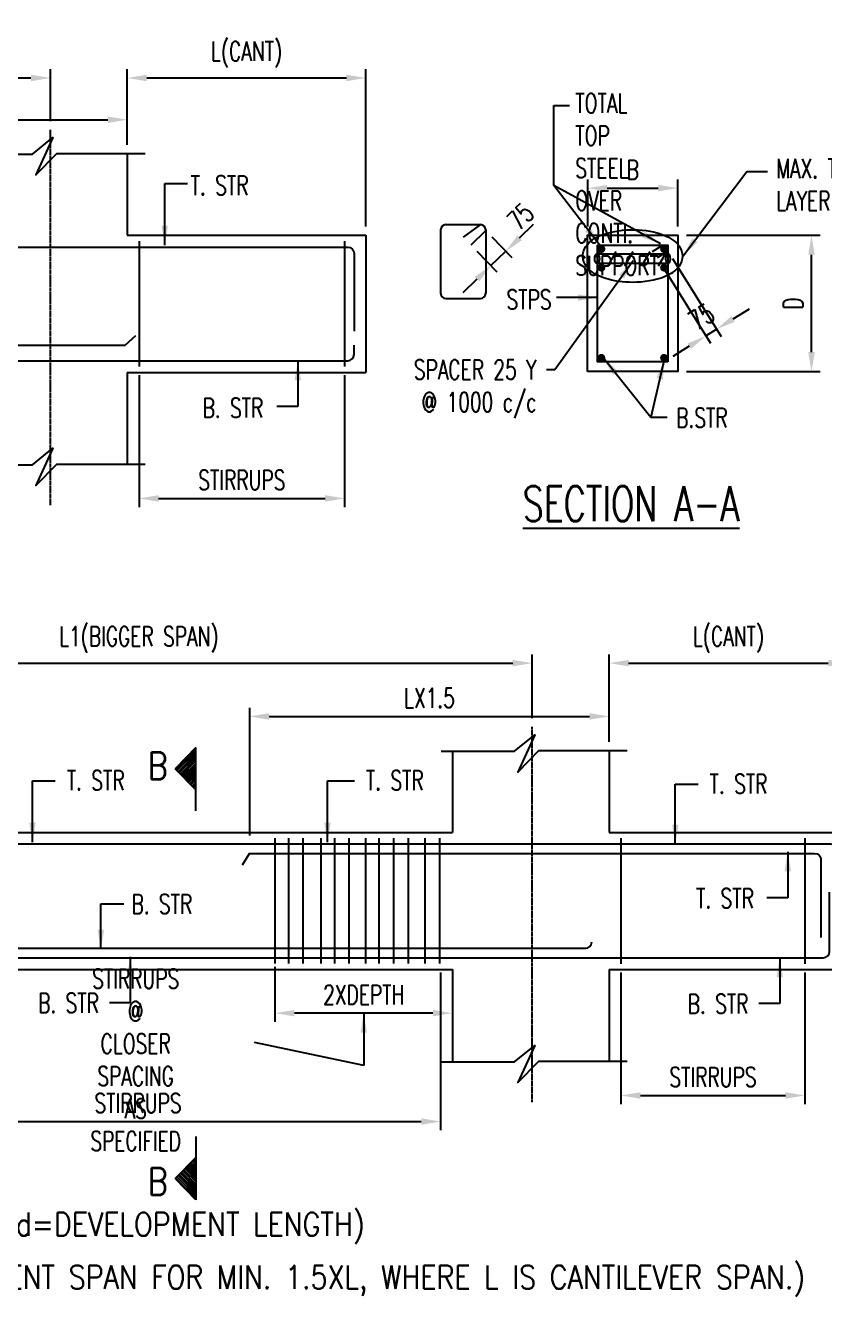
# Model space of a CAD drawing. Header units: inches. Extents: x 61991 to 161106, y 29687 to 64402.
# Drawn here: x 65500 to 65869, y 34964 to 35551 of the extents above; entities that cross this region are included whole.
import ezdxf
from ezdxf.enums import TextEntityAlignment as Align

# ---------------------------------------------------------------- set-up
doc = ezdxf.new("R2010")
doc.units = ezdxf.units.IN
doc.header["$MEASUREMENT"] = 0
doc.header["$PDMODE"] = 2
doc.linetypes.add('CENTER', pattern=[2, 1.25, -0.25, 0.25, -0.25])
for name, color, linetype in [('dim', 5, 'Continuous'), ('GRID', 8, 'CENTER'), ('hatch', 8, 'Continuous'), ('LINE CUT', 8, 'Continuous'), ('NO. SECTION', 1, 'Continuous'), ('R.C.C. STRUCTURE', 4, 'Continuous'), ('reinforcement', 6, 'Continuous'), ('REINFORCEMENT STIRRUPS', 2, 'Continuous'), ('TEXT MIDIUM', 2, 'Continuous'), ('TEXT NORMAL', 4, 'Continuous'), ('title', 6, 'Continuous')]:
    doc.layers.add(name, color=color, linetype=linetype)
doc.styles.add('ROMANS', font='R.SHX', dxfattribs={"width": 0.7})
doc.styles.add('T1', font='r.shx', dxfattribs={"width": 0.85, "height": 2.25})
doc.dimstyles.new('DIM96', dxfattribs={"dimscale": 0, "dimtxt": 9, "dimasz": 9, "dimexe": 4, "dimexo": 4, "dimgap": 4, "dimtad": 1, "dimdec": 0, "dimzin": 1, "dimdsep": 46, "dimlunit": 4, "dimtxsty": 'ROMANS', "dimcen": 0, "dimclrd": 5, "dimclre": 5, "dimclrt": 4, "dimadec": 0, "dimazin": 0, "dimtfac": 1, "dimtdec": 0, "dimtix": 1, "dimtmove": 2, "dimatfit": 3, "dimfxl": 0, "dimfrac": 1, "dimtzin": 0, "dimlwd": -1, "dimlwe": -1, "dimarcsym": 0})

# ---------------------------------------------------------------- blocks, each defined once
blk = doc.blocks.new('*D123')
at = {"layer": 'Defpoints', "color": 0, "transparency": 16777216}
for p in [(65733.84, 35256.18), (65370.2, 35226.68), (65733.84, 35226.68)]:
    blk.add_point(p, dxfattribs=at)
at = {"layer": 'dim', "color": 5, "transparency": 16777216}
for p, q in [((65370.2, 35230.68), (65370.2, 35260.18)), ((65733.84, 35230.68), (65733.84, 35260.18)), ((65379.2, 35256.18), (65724.84, 35256.18))]:
    blk.add_line(p, q, dxfattribs=at)
for points in [[(65379.2, 35257.68), (65379.2, 35254.68), (65370.2, 35256.18)], [(65724.84, 35257.68), (65724.84, 35254.68), (65733.84, 35256.18)]]:
    blk.add_solid(points, dxfattribs=at)
at = {"layer": 'dim', "color": 4, "transparency": 16777216, "insert": (65552.02, 35267.04), "char_height": 9, "attachment_point": 5, "style": 'ROMANS'}
blk.add_mtext('L1(BIGGER SPAN)', dxfattribs=at)
blk = doc.blocks.new('*D124')
at = {"layer": 'Defpoints', "color": 0, "transparency": 16777216}
for p in [(65511.18, 35526.51), (65164.69, 35502.52), (65511.18, 35502.52)]:
    blk.add_point(p, dxfattribs=at)
at = {"layer": 'TEXT NORMAL', "color": 5, "transparency": 16777216}
for p, q in [((65164.69, 35506.52), (65164.69, 35530.51)), ((65511.18, 35506.52), (65511.18, 35530.51)), ((65173.69, 35526.51), (65502.18, 35526.51))]:
    blk.add_line(p, q, dxfattribs=at)
for points in [[(65173.69, 35528.01), (65173.69, 35525.01), (65164.69, 35526.51)], [(65502.18, 35528.01), (65502.18, 35525.01), (65511.18, 35526.51)]]:
    blk.add_solid(points, dxfattribs=at)
at = {"layer": 'TEXT NORMAL', "color": 4, "transparency": 16777216, "insert": (65337.93, 35537.37), "char_height": 9, "attachment_point": 5, "style": 'ROMANS'}
blk.add_mtext('L1(BIGGER SPAN)', dxfattribs=at)
blk = doc.blocks.new('*D141')
at = {"layer": 'Defpoints', "color": 0, "transparency": 16777216}
for p in [(65656.96, 35526.51), (65546.7, 35491.59), (65656.96, 35453.82)]:
    blk.add_point(p, dxfattribs=at)
at = {"layer": 'dim', "color": 5, "transparency": 16777216}
for p, q in [((65546.7, 35495.59), (65546.7, 35530.51)), ((65656.96, 35457.82), (65656.96, 35530.51)), ((65555.7, 35526.51), (65647.96, 35526.51))]:
    blk.add_line(p, q, dxfattribs=at)
for points in [[(65555.7, 35528.01), (65555.7, 35525.01), (65546.7, 35526.51)], [(65647.96, 35528.01), (65647.96, 35525.01), (65656.96, 35526.51)]]:
    blk.add_solid(points, dxfattribs=at)
at = {"layer": 'dim', "color": 4, "transparency": 16777216, "insert": (65601.83, 35537.37), "char_height": 9, "attachment_point": 5, "style": 'ROMANS'}
blk.add_mtext('L(CANT)', dxfattribs=at)
blk = doc.blocks.new('*D142')
at = {"layer": 'Defpoints', "color": 0, "transparency": 16777216}
for p in [(65879.63, 35256.18), (65769.37, 35215.76), (65879.63, 35177.98)]:
    blk.add_point(p, dxfattribs=at)
at = {"layer": 'dim', "color": 5, "transparency": 16777216}
for p, q in [((65769.37, 35219.76), (65769.37, 35260.18)), ((65879.63, 35181.98), (65879.63, 35260.18)), ((65778.37, 35256.18), (65870.63, 35256.18))]:
    blk.add_line(p, q, dxfattribs=at)
for points in [[(65778.37, 35257.68), (65778.37, 35254.68), (65769.37, 35256.18)], [(65870.63, 35257.68), (65870.63, 35254.68), (65879.63, 35256.18)]]:
    blk.add_solid(points, dxfattribs=at)
at = {"layer": 'dim', "color": 4, "transparency": 16777216, "insert": (65824.5, 35267.04), "char_height": 9, "attachment_point": 5, "style": 'ROMANS'}
blk.add_mtext('L(CANT)', dxfattribs=at)
blk = doc.blocks.new('*D143')
at = {"layer": 'Defpoints', "color": 0, "transparency": 16777216}
for p in [(65774.8, 35117.33), (65859.83, 35117.33), (65859.83, 35056.44)]:
    blk.add_point(p, dxfattribs=at)
at = {"layer": 'TEXT NORMAL', "color": 5, "transparency": 16777216}
for p, q in [((65774.8, 35113.33), (65774.8, 35052.44)), ((65859.83, 35113.33), (65859.83, 35052.44)), ((65783.8, 35056.44), (65850.83, 35056.44))]:
    blk.add_line(p, q, dxfattribs=at)
for points in [[(65783.8, 35057.94), (65783.8, 35054.94), (65774.8, 35056.44)], [(65850.83, 35057.94), (65850.83, 35054.94), (65859.83, 35056.44)]]:
    blk.add_solid(points, dxfattribs=at)
at = {"layer": 'TEXT NORMAL', "color": 4, "transparency": 16777216, "insert": (65817.32, 35064.94), "char_height": 9, "attachment_point": 5, "style": 'ROMANS'}
blk.add_mtext('STIRRUPS', dxfattribs=at)
blk = doc.blocks.new('*D144')
at = {"layer": 'Defpoints', "color": 0, "transparency": 16777216}
for p in [(65769.37, 35231.55), (65769.37, 35215.76), (65603.27, 35172.55)]:
    blk.add_point(p, dxfattribs=at)
at = {"layer": 'dim', "color": 5, "transparency": 16777216}
for p, q in [((65603.27, 35176.55), (65603.27, 35235.55)), ((65769.37, 35219.76), (65769.37, 35235.55)), ((65612.27, 35231.55), (65760.37, 35231.55))]:
    blk.add_line(p, q, dxfattribs=at)
for points in [[(65612.27, 35233.05), (65612.27, 35230.05), (65603.27, 35231.55)], [(65760.37, 35233.05), (65760.37, 35230.05), (65769.37, 35231.55)]]:
    blk.add_solid(points, dxfattribs=at)
at = {"layer": 'dim', "color": 4, "transparency": 16777216, "insert": (65686.32, 35240.05), "char_height": 9, "attachment_point": 5, "style": 'ROMANS'}
blk.add_mtext('LX1.5', dxfattribs=at)
blk = doc.blocks.new('*D145')
at = {"layer": 'Defpoints', "color": 0, "transparency": 16777216}
for p in [(65411.84, 35117.33), (65691.52, 35117.33), (65691.52, 35044.39)]:
    blk.add_point(p, dxfattribs=at)
at = {"layer": 'TEXT MIDIUM', "color": 5, "transparency": 16777216}
for p, q in [((65411.84, 35113.33), (65411.84, 35040.39)), ((65691.52, 35113.33), (65691.52, 35040.39)), ((65420.84, 35044.39), (65682.52, 35044.39))]:
    blk.add_line(p, q, dxfattribs=at)
for points in [[(65420.84, 35045.89), (65420.84, 35042.89), (65411.84, 35044.39)], [(65682.52, 35045.89), (65682.52, 35042.89), (65691.52, 35044.39)]]:
    blk.add_solid(points, dxfattribs=at)
at = {"layer": 'TEXT MIDIUM', "color": 4, "transparency": 16777216, "insert": (65551.68, 35052.89), "char_height": 9, "attachment_point": 5, "style": 'ROMANS'}
blk.add_mtext('STIRRUPS', dxfattribs=at)
blk = doc.blocks.new('*D146')
at = {"layer": 'Defpoints', "color": 0, "transparency": 16777216}
for p in [(65614.96, 35119.8), (65614.96, 35094.47), (65696.95, 35099.71)]:
    blk.add_point(p, dxfattribs=at)
at = {"layer": 'TEXT NORMAL', "color": 5, "transparency": 16777216}
for p, q in [((65614.96, 35115.8), (65614.96, 35090.47)), ((65687.95, 35094.47), (65623.96, 35094.47)), ((65696.95, 35095.71), (65696.95, 35090.47))]:
    blk.add_line(p, q, dxfattribs=at)
for points in [[(65623.96, 35095.97), (65623.96, 35092.97), (65614.96, 35094.47)], [(65687.95, 35095.97), (65687.95, 35092.97), (65696.95, 35094.47)]]:
    blk.add_solid(points, dxfattribs=at)
at = {"layer": 'TEXT NORMAL', "color": 4, "transparency": 16777216, "insert": (65655.96, 35102.97), "char_height": 9, "attachment_point": 5, "style": 'ROMANS'}
blk.add_mtext('2XDEPTH', dxfattribs=at)
blk = doc.blocks.new('*D148')
at = {"layer": 'Defpoints', "color": 0, "transparency": 16777216}
for p in [(65552.14, 35393.16), (65647.13, 35393.16), (65647.13, 35332.27)]:
    blk.add_point(p, dxfattribs=at)
at = {"layer": 'dim', "color": 5, "transparency": 16777216}
for p, q in [((65552.14, 35389.16), (65552.14, 35328.27)), ((65647.13, 35389.16), (65647.13, 35328.27)), ((65561.14, 35332.27), (65638.13, 35332.27))]:
    blk.add_line(p, q, dxfattribs=at)
for points in [[(65561.14, 35333.77), (65561.14, 35330.77), (65552.14, 35332.27)], [(65638.13, 35333.77), (65638.13, 35330.77), (65647.13, 35332.27)]]:
    blk.add_solid(points, dxfattribs=at)
at = {"layer": 'dim', "color": 4, "transparency": 16777216, "insert": (65599.64, 35340.77), "char_height": 9, "attachment_point": 5, "style": 'ROMANS'}
blk.add_mtext('STIRRUPS', dxfattribs=at)
blk = doc.blocks.new('*D149')
at = {"layer": 'Defpoints', "color": 0, "transparency": 16777216}
for p in [(65546.7, 35507.22), (65546.7, 35491.59), (65392.25, 35448.38)]:
    blk.add_point(p, dxfattribs=at)
at = {"layer": 'dim', "color": 5, "transparency": 16777216}
for p, q in [((65392.25, 35452.38), (65392.25, 35511.22)), ((65401.25, 35507.22), (65537.7, 35507.22)), ((65546.7, 35495.59), (65546.7, 35511.22))]:
    blk.add_line(p, q, dxfattribs=at)
for points in [[(65401.25, 35508.72), (65401.25, 35505.72), (65392.25, 35507.22)], [(65537.7, 35508.72), (65537.7, 35505.72), (65546.7, 35507.22)]]:
    blk.add_solid(points, dxfattribs=at)
at = {"layer": 'dim', "color": 4, "transparency": 16777216, "insert": (65469.48, 35515.72), "char_height": 9, "attachment_point": 5, "style": 'ROMANS'}
blk.add_mtext('LX1.5', dxfattribs=at)
blk = doc.blocks.new('*D150')
at = {"layer": 'Defpoints', "color": 0, "transparency": 16777216}
for p in [(65712.31, 35455.93), (65705.51, 35449.35), (65721.55, 35446.39)]:
    blk.add_point(p, dxfattribs=at)
at = {"layer": 'dim', "color": 5, "transparency": 16777216}
for p, q in [((65728.02, 35452.66), (65734.48, 35458.92)), ((65715.09, 35453.06), (65724.34, 35443.52)), ((65708.3, 35446.47), (65717.54, 35436.93)), ((65714.76, 35439.81), (65721.55, 35446.39)), ((65708.29, 35433.54), (65701.83, 35427.28))]:
    blk.add_line(p, q, dxfattribs=at)
for points in [[(65726.97, 35453.73), (65729.06, 35451.58), (65721.55, 35446.39)], [(65707.25, 35434.62), (65709.34, 35432.47), (65714.76, 35439.81)]]:
    blk.add_solid(points, dxfattribs=at)
at = {"layer": 'dim', "color": 4, "transparency": 16777216, "insert": (65728.46, 35462.51), "char_height": 9, "attachment_point": 5, "rotation": 44.0995, "style": 'ROMANS'}
blk.add_mtext('75', dxfattribs=at)
blk = doc.blocks.new('*D151')
at = {"layer": 'Defpoints', "color": 0, "transparency": 16777216}
for p in [(65791.59, 35443.39), (65796.54, 35446.47), (65819, 35410.42)]:
    blk.add_point(p, dxfattribs=at)
at = {"layer": 'dim', "color": 5, "transparency": 16777216}
for p, q in [((65798.65, 35443.08), (65821.12, 35407.02)), ((65793.7, 35440), (65816.17, 35403.94)), ((65826.64, 35415.17), (65834.28, 35419.93)), ((65814.05, 35407.33), (65819, 35410.42)), ((65806.41, 35402.57), (65798.77, 35397.82))]:
    blk.add_line(p, q, dxfattribs=at)
for points in [[(65825.85, 35416.45), (65827.43, 35413.9), (65819, 35410.42)], [(65805.62, 35403.85), (65807.21, 35401.3), (65814.05, 35407.33)]]:
    blk.add_solid(points, dxfattribs=at)
at = {"layer": 'dim', "color": 4, "transparency": 16777216, "insert": (65812.03, 35416.09), "char_height": 9, "attachment_point": 5, "rotation": 31.92049, "style": 'ROMANS'}
blk.add_mtext('75', dxfattribs=at)
blk = doc.blocks.new('*D152')
at = {"layer": 'Defpoints', "color": 0, "transparency": 16777216}
for p in [(65801.09, 35453.82), (65862.88, 35453.82), (65801.09, 35390.87)]:
    blk.add_point(p, dxfattribs=at)
at = {"layer": 'dim', "color": 5, "transparency": 16777216}
for p, q in [((65805.09, 35453.82), (65866.88, 35453.82)), ((65862.88, 35399.87), (65862.88, 35444.82)), ((65805.09, 35390.87), (65866.88, 35390.87))]:
    blk.add_line(p, q, dxfattribs=at)
for points in [[(65861.38, 35444.82), (65864.38, 35444.82), (65862.88, 35453.82)], [(65861.38, 35399.87), (65864.38, 35399.87), (65862.88, 35390.87)]]:
    blk.add_solid(points, dxfattribs=at)
at = {"layer": 'dim', "color": 4, "transparency": 16777216, "insert": (65854.38, 35422.34), "char_height": 9, "attachment_point": 5, "rotation": 90, "style": 'ROMANS'}
blk.add_mtext('D', dxfattribs=at)
blk = doc.blocks.new('*D153')
at = {"layer": 'Defpoints', "color": 0, "transparency": 16777216}
for p in [(65801.09, 35475.61), (65759.45, 35453.82), (65801.09, 35453.82)]:
    blk.add_point(p, dxfattribs=at)
at = {"layer": 'dim', "color": 5, "transparency": 16777216}
for p, q in [((65759.45, 35457.82), (65759.45, 35479.61)), ((65801.09, 35457.82), (65801.09, 35479.61)), ((65768.45, 35475.61), (65792.09, 35475.61))]:
    blk.add_line(p, q, dxfattribs=at)
for points in [[(65768.45, 35477.11), (65768.45, 35474.11), (65759.45, 35475.61)], [(65792.09, 35477.11), (65792.09, 35474.11), (65801.09, 35475.61)]]:
    blk.add_solid(points, dxfattribs=at)
at = {"layer": 'dim', "color": 4, "transparency": 16777216, "insert": (65780.27, 35484.11), "char_height": 9, "attachment_point": 5, "style": 'ROMANS'}
blk.add_mtext('B', dxfattribs=at)

msp = doc.modelspace()

# ---------------------------------------------------------------- hatches: boundary and pattern name
at = {"layer": 'NO. SECTION', "ltscale": 5}
h = msp.add_hatch(dxfattribs=at)
h.set_pattern_fill('ANSI31', color=256, scale=6.206651, angle=-90, style=0)
h.set_pattern_definition([(225, (65644.6172, 37892.8774), (-0.5485956, 0.5485956), [])])
h.paths.add_polyline_path([(65568.79737, 35207.38034), (65578.41402, 35217.16749), (65578.41402, 35197.59319)])
h = msp.add_hatch(dxfattribs=at)
h.set_pattern_fill('ANSI31', color=256, scale=6.206651, angle=-90, style=0)
h.set_pattern_definition([(135, (65644.6172, 32332.52056), (-0.5485956, -0.5485956), [])])
h.paths.add_polyline_path([(65568.79737, 35018.01762), (65578.41402, 35008.23047), (65578.41402, 35027.80478)])
at = {"layer": 'reinforcement'}
h = msp.add_hatch(dxfattribs=at)
h.set_pattern_fill('ANSI31', color=8, scale=54, angle=15, style=0)
h.set_pattern_definition([(60, (64117.2326, 34496.01), (-5.845671, 3.375), [])])
h.paths.add_polyline_path([(65763.31858, 35445.26374), (65763.31858, 35440.76374), (65797.57517, 35440.76374), (65797.57517, 35445.26374)])
h.paths.add_polyline_path([(65763.31858, 35446.34374), (65763.31858, 35445.26374), (65797.57517, 35445.26374), (65797.57517, 35446.34374)])
h.paths.add_polyline_path([(65763.31858, 35440.76374), (65763.31858, 35439.68374), (65797.57517, 35439.68374), (65797.57517, 35440.76374)])

# ---------------------------------------------------------------- linework, layer by layer
at = {"layer": 'GRID', "color": 8, "linetype": 'CENTER', "ltscale": 0.75}
for p, q in [((65511.1752, 35329.16539), (65511.1752, 35502.52053)), ((65733.8407, 35053.32797), (65733.8407, 35226.68311))]:
    msp.add_line(p, q, dxfattribs=at)
at = {"layer": 'hatch'}
msp.add_open_spline([(65803.28526, 35444.23179), (65803.28526, 35445.90897), (65802.12961, 35448.95053), (65798.81339, 35451.93508), (65792.55843, 35455.15616), (65781.06014, 35457.14754), (65767.40502, 35455.22208), (65759.75699, 35451.0398), (65756.65797, 35445.36152), (65757.82549, 35440.27375), (65761.74288, 35436.21001), (65769.34938, 35432.78975), (65783.05965, 35431.37339), (65795.35489, 35434.01681), (65801.76838, 35438.745), (65803.29999, 35442.5043), (65803.28526, 35444.23179)], degree=3, knots=[0, 0, 0, 0, 0.300641609, 0.568906735, 0.837171861, 1.534204895, 2.23123793, 2.774137144, 3.086640724, 3.384832418, 3.650911464, 4.151037134, 4.800775171, 5.565983619, 5.978638693, 6.283185307, 6.283185307, 6.283185307, 6.283185307], dxfattribs=at)
at = {"layer": 'LINE CUT'}
for points in [[(65469.01945, 35491.33974), (65502.97753, 35491.33974), (65512.36612, 35498.94173), (65504.50024, 35481.71066), (65514.14239, 35491.59319), (65555.00527, 35491.59319)], [(65469.01945, 35347.83896), (65502.97753, 35347.83896), (65512.36612, 35355.44095), (65504.50024, 35338.20988), (65514.14239, 35348.09241), (65555.00527, 35348.09241)], [(65691.68506, 35215.50232), (65725.64303, 35215.50232), (65735.03161, 35223.1042), (65727.16573, 35205.87325), (65736.80788, 35215.75567), (65777.67076, 35215.75567)], [(65691.68506, 35072.00154), (65725.64303, 35072.00154), (65735.03161, 35079.60342), (65727.16573, 35062.37247), (65736.80788, 35072.25489), (65777.67076, 35072.25489)]]:
    msp.add_lwpolyline(points, dxfattribs=at)
at = {"layer": 'NO. SECTION'}
for p, q in [((65578.41402, 35217.16749), (65568.79737, 35207.38034)), ((65578.41402, 35187.90461), (65578.41402, 35217.16749)), ((65578.41402, 35197.59319), (65568.79737, 35207.38034)), ((65578.41402, 35037.49336), (65578.41402, 35008.23047)), ((65578.41402, 35027.80478), (65568.79737, 35018.01762)), ((65578.41402, 35008.23047), (65568.79737, 35018.01762))]:
    msp.add_line(p, q, dxfattribs=at)
at = {"layer": 'R.C.C. STRUCTURE'}
for p, q in [((65546.70499, 35491.59319), (65546.70499, 35453.81506)), ((65546.70499, 35453.81506), (65656.96059, 35453.81506)), ((65656.96059, 35453.81506), (65656.96059, 35390.44855)), ((65546.70499, 35390.44855), (65656.96059, 35390.44855)), ((65546.70499, 35390.44855), (65546.70499, 35348.09241)), ((65696.95168, 35215.50232), (65696.95168, 35177.97753)), ((65769.37048, 35215.75567), (65769.37048, 35177.97753)), ((65406.40934, 35177.97753), (65696.95168, 35177.97753)), ((65769.37048, 35177.97753), (65879.62608, 35177.97753)), ((65406.40934, 35114.61114), (65696.95168, 35114.61114)), ((65696.95168, 35114.61114), (65696.95168, 35072.00154)), ((65769.37048, 35114.61114), (65879.62608, 35114.61114)), ((65769.37048, 35114.61114), (65769.37048, 35072.25489))]:
    msp.add_line(p, q, dxfattribs=at)
msp.add_lwpolyline([(65759.44619, 35390.86691), (65759.44619, 35453.81506), (65801.08701, 35453.81506), (65801.08701, 35390.86691)], close=True, dxfattribs=at)
at = {"layer": 'reinforcement'}
for points in [[(65392.44781, 35448.38365), (65648.62788, 35448.38365, -0.414213562), (65651.52928, 35445.48226), (65651.52928, 35409.47402)], [(65129.85479, 35405.89787, 0.414213562), (65132.75618, 35402.99648), (65545.76522, 35402.99648), (65550.67457, 35407.53021)], [(65126.78054, 35402.06172, 0.414213562), (65129.68194, 35399.16033), (65191.45015, 35399.16033, -0.203858199), (65193.26561, 35398.38804), (65194.93663, 35396.65231, 0.203858199), (65196.75209, 35395.88002), (65648.62779, 35395.88002, 0.414213562), (65651.52919, 35398.78141), (65651.52919, 35403.12189)], [(65874.77336, 35126.69438), (65874.77336, 35169.59643, 0.414213562), (65871.87197, 35172.49783), (65121.15391, 35172.49783), (65117.97944, 35167.4579)], [(65599.87696, 35162.94913), (65603.24808, 35168.30112), (65864.32334, 35168.30112, -0.414213562), (65867.22473, 35165.39972), (65867.22473, 35129.39159)], [(64960.09754, 35150.40086), (64960.09754, 35122.94394, 0.414213562), (64962.99894, 35120.04254), (65868.31917, 35120.04254, 0.414213562), (65871.22057, 35122.94394), (65871.22057, 35150.40086)], [(65334.79022, 35127.35332, 0.414213562), (65337.69161, 35124.45192), (65758.43612, 35124.45192, 0.414213562), (65761.33751, 35127.35332)]]:
    msp.add_lwpolyline(points, format="xyb", dxfattribs=at)
at = {"layer": 'reinforcement', "const_width": 1.81047}
for points in [[(65764.87761, 35447.47847, 1), (65766.68805, 35447.47847, 1)], [(65793.84515, 35447.47847, 1), (65795.65559, 35447.47847, 1)], [(65764.87761, 35438.8753, 1), (65766.68805, 35438.8753, 1)], [(65793.84515, 35438.8753, 1), (65795.65559, 35438.8753, 1)], [(65764.87761, 35397.20361, -1), (65766.68805, 35397.20361, -1)], [(65793.84515, 35397.20361, -1), (65795.65559, 35397.20361, -1)]]:
    msp.add_lwpolyline(points, format="xyb", close=True, dxfattribs=at)
at = {"layer": 'reinforcement', "color": 8}
for points in [[(65763.79359, 35445.26374), (65796.57279, 35445.26374)], [(65796.57279, 35440.76374), (65763.79359, 35440.76374)]]:
    msp.add_lwpolyline(points, dxfattribs=at)
msp.add_ellipse((65763.79359, 35443.01374), major_axis=(0, 2.25), ratio=0.482881464, dxfattribs=at)
at = {"layer": 'reinforcement', "color": 8, "extrusion": (0, 0, -1)}
msp.add_ellipse((65796.57279, 35443.01374), major_axis=(0, 2.25), ratio=0.482881464, dxfattribs=at)
at = {"layer": 'REINFORCEMENT STIRRUPS'}
for p, q in [((65693.90395, 35458.74814), (65709.93246, 35458.74814)), ((65709.94059, 35458.74814), (65701.89475, 35453.00075)), ((65691.50399, 35456.34817), (65691.50399, 35427.02841)), ((65712.31089, 35455.93311), (65705.5131, 35449.34571)), ((65712.33242, 35456.34817), (65712.33242, 35427.02841)), ((65552.13641, 35451.09935), (65552.13641, 35393.16426)), ((65647.13442, 35451.09935), (65647.13442, 35393.16426)), ((65794.16903, 35449.28891), (65789.21914, 35446.2056)), ((65796.53933, 35446.47388), (65791.58955, 35443.39046)), ((65693.90395, 35424.62834), (65709.93246, 35424.62834)), ((65614.96203, 35175.33433), (65614.96203, 35117.39925)), ((65621.13987, 35175.33433), (65621.13987, 35117.39925)), ((65627.819, 35175.33433), (65627.819, 35117.39925)), ((65636.21772, 35175.33433), (65636.21772, 35117.39925)), ((65642.39566, 35175.33433), (65642.39566, 35117.39925)), ((65649.07469, 35175.33433), (65649.07469, 35117.39925)), ((65656.80929, 35175.33433), (65656.80929, 35117.39925)), ((65662.98712, 35175.33433), (65662.98712, 35117.39925)), ((65669.66615, 35175.33433), (65669.66615, 35117.39925)), ((65676.49481, 35175.33433), (65676.49481, 35117.39925)), ((65684.24281, 35175.33433), (65684.24281, 35117.39925)), ((65690.92195, 35175.33433), (65690.92195, 35117.39925)), ((65690.92195, 35175.33433), (65690.92195, 35117.39925)), ((65774.8019, 35175.26182), (65774.8019, 35117.32685)), ((65859.83205, 35175.26182), (65859.83205, 35117.32685))]:
    msp.add_line(p, q, dxfattribs=at)
msp.add_lwpolyline([(65796.56086, 35395.39317), (65763.97234, 35395.39317), (65763.97234, 35449.28891), (65796.56086, 35449.28891)], close=True, dxfattribs=at)
for centre, start, end in [((65693.90395, 35456.34817), 90, 180), ((65709.93246, 35456.34817), 0, 90), ((65693.90395, 35427.02841), 180, 270), ((65709.93246, 35427.02841), 270, 0)]:
    msp.add_arc(centre, 2.4, start, end, dxfattribs=at)

# ---------------------------------------------------------------- texts
at = {"layer": 'NO. SECTION', "style": 'ROMANS', "width": 0.8}
for p in [(65560.77719, 35208.70268), (65560.77719, 35016.69529)]:
    msp.add_text('B', height=12.59997, dxfattribs=at).set_placement(p, align=Align.MIDDLE)
at = {"layer": 'TEXT MIDIUM', "color": 2, "char_height": 10.8, "attachment_point": 1, "style": 'T1'}
for s, insert, width in [('(FOR FRAMING BEAMS) (Ld=DEVELOPMENT LENGTH)', (65336.97893, 35002.32746), 366.6872632), ('(NOTE- TOP BARS OF CANTILEVER BEAMS TO BE ANCHORED INTO ADJACENT SPAN FOR MIN. 1.5XL, WHERE L IS CANTILEVER SPAN.)', (65040.45541, 34977.93436), 965.9128841)]:
    msp.add_mtext(s, dxfattribs=dict(at, insert=insert, width=width))
at = {"layer": 'TEXT NORMAL', "char_height": 9, "style": 'ROMANS'}
for s, insert, width, attachment_point in [('TOTAL TOP STEEL\\POVER CONTI. SUPPORT', (65753.72563, 35519.36149), 0.0252, 1), ('MAX. TWO BARS PER LAYER FOR B<300', (65846.4845, 35489.22468), 102.6142317, 1), ('T. STR', (65575.98564, 35481.36585), 30, 1), ('STPS', (65742.72963, 35428.65347), 66.3, 3), ('SPACER 25 Y @ 1000 c/c', (65735.8281, 35396.27389), 66.3, 3), ('B. STR', (65581.46206, 35378.59812), 36.9690612, 1), ('B.STR', (65824.08887, 35374.03742), 66.3, 3), ('T. STR', (65518.74872, 35206.53034), 30, 1), ('T. STR', (65656.9342, 35206.53034), 30, 1), ('T. STR', (65815.7719, 35204.87459), 30, 1), ('B. STR', (65548.63077, 35149.35101), 36.9690612, 1), ('T. STR', (65809.51925, 35152.00405), 30, 1), ('STIRRUPS @ CLOSER \\PSPACING AS SPECIFIED', (65550.5641, 35072.85351), 0.0252, 5), ('B. STR', (65505.51124, 35103.66359), 36.9690612, 1), ('B. STR', (65805.63685, 35103.2382), 36.9690612, 1)]:
    msp.add_mtext(s, dxfattribs=dict(at, insert=insert, width=width, attachment_point=attachment_point))
at = {"layer": 'title', "color": 6, "style": 'ROMANS', "width": 0.7}
msp.add_text('%%uSECTION A-A', height=16.2, dxfattribs=at).set_placement((65729.455, 35321.78971))

# ---------------------------------------------------------------- dimensions: what is measured, and where the dimension line sits
at = {"layer": 'dim'}
for base, p1, p2, text, picture, middle in [((65656.96059, 35526.51104), (65546.70499, 35491.59319), (65656.96059, 35453.81506), 'L(CANT)', '*D141', (65601.83279, 35537.36818)), ((65546.70499, 35507.22256), (65392.25314, 35448.38364), (65546.70499, 35491.59319), 'LX1.5', '*D149', (65469.47907, 35515.72256)), ((65801.08701, 35475.61292), (65759.44619, 35453.81506), (65801.08701, 35453.81506), 'B', '*D153', (65780.2666, 35484.11292)), ((65647.13442, 35332.27243), (65552.13641, 35393.16426), (65647.13442, 35393.16426), 'STIRRUPS', '*D148', (65599.63541, 35340.77243)), ((65733.8407, 35256.17865), (65370.19994, 35226.68311), (65733.8407, 35226.68311), 'L1(BIGGER SPAN)', '*D123', (65552.02032, 35267.0358)), ((65879.62608, 35256.17865), (65769.37048, 35215.75567), (65879.62608, 35177.97753), 'L(CANT)', '*D142', (65824.49828, 35267.0358)), ((65769.37048, 35231.54764), (65603.27291, 35172.54611), (65769.37048, 35215.75567), 'LX1.5', '*D144', (65686.3217, 35240.04764))]:
    dim = msp.add_linear_dim(base=base, p1=p1, p2=p2, text=text, dimstyle='DIM96', override={"dimscale": 1}, dxfattribs=at)
    dim.commit()
    dim.dimension.update_dxf_attribs({"geometry": picture, "text_midpoint": middle})
dim = msp.add_linear_dim(base=(65721.55488, 35446.39389), p1=(65705.5131, 35449.34571), p2=(65712.31089, 35455.93311), angle=44.09950028, text='75', dimstyle='DIM96', override={"dimscale": 1}, dxfattribs=at)
dim.commit()
dim.dimension.update_dxf_attribs({"geometry": '*D150', "text_midpoint": (65728.45731, 35462.511), "dimtype": 161})
dim = msp.add_linear_dim(base=(65862.87883, 35453.81506), p1=(65801.08701, 35390.86691), p2=(65801.08701, 35453.81506), angle=90, text='D', dimstyle='DIM96', override={"dimscale": 1}, dxfattribs=at)
dim.commit()
dim.dimension.update_dxf_attribs({"geometry": '*D152', "text_midpoint": (65854.37883, 35422.34098)})
dim = msp.add_aligned_dim(p1=(65791.58955, 35443.39046), p2=(65796.53933, 35446.47388), distance=-42.48152, text='75', dimstyle='DIM96', override={"dimscale": 1}, dxfattribs=at)
dim.commit()
dim.dimension.update_dxf_attribs({"geometry": '*D151', "text_midpoint": (65812.03189, 35416.08925)})
at = {"layer": 'TEXT MIDIUM'}
dim = msp.add_linear_dim(base=(65691.52026, 35044.38521), p1=(65411.84076, 35117.32685), p2=(65691.52026, 35117.32685), text='STIRRUPS', dimstyle='DIM96', override={"dimscale": 1}, dxfattribs=at)
dim.commit()
dim.dimension.update_dxf_attribs({"geometry": '*D145', "text_midpoint": (65551.68051, 35052.88521)})
at = {"layer": 'TEXT NORMAL'}
for base, p1, p2, text, picture, middle in [((65511.1752, 35526.51104), (65164.69146, 35502.52053), (65511.1752, 35502.52053), 'L1(BIGGER SPAN)', '*D124', (65337.93333, 35537.36818)), ((65614.96203, 35094.47452), (65696.95168, 35099.70994), (65614.96203, 35119.79921), '2XDEPTH', '*D146', (65655.95686, 35102.97452)), ((65859.83205, 35056.43501), (65774.8019, 35117.32685), (65859.83205, 35117.32685), 'STIRRUPS', '*D143', (65817.31697, 35064.93501))]:
    dim = msp.add_linear_dim(base=base, p1=p1, p2=p2, text=text, dimstyle='DIM96', override={"dimscale": 1}, dxfattribs=at)
    dim.commit()
    dim.dimension.update_dxf_attribs({"geometry": picture, "text_midpoint": middle})

# ---------------------------------------------------------------- leaders
at = {"layer": 'dim'}
for points in [[(65564.00944, 35449.30001), (65564.00944, 35477.69604), (65574.53995, 35477.69604)], [(65625.52398, 35395.87997), (65625.52398, 35374.7091), (65615.88732, 35374.7091)], [(65502.92236, 35173.46259), (65502.92236, 35201.85862), (65513.45287, 35201.85862)], [(65639.24171, 35173.46259), (65639.24171, 35201.85862), (65651.63835, 35201.85862)], [(65799.94554, 35172.49783), (65799.94554, 35200.20287), (65810.47605, 35200.20287)], [(65851.90373, 35168.99126), (65851.90373, 35147.82039), (65842.26708, 35147.82039)], [(65848.18948, 35120.04256), (65848.18948, 35098.87168), (65838.55282, 35098.87168)]]:
    msp.add_leader(points, dimstyle='DIM96', override={"dimscale": 1}, dxfattribs=at)
at = {"layer": 'TEXT NORMAL'}
for points in [[(65764.98242, 35449.50116), (65743.74486, 35476.87931), (65743.74486, 35513.7389), (65751.08142, 35513.7389)], [(65793.17059, 35449.88668), (65743.74486, 35476.87931)], [(65763.97234, 35425.04175), (65745.0392, 35425.04175)], [(65534.51651, 35124.07564), (65534.51651, 35144.98449), (65545.04702, 35144.98449)], [(65655.95686, 35094.47452), (65655.95686, 35070.27854), (65605.51645, 35080.93713)]]:
    msp.add_leader(points, dimstyle='DIM96', override={"dimscale": 1}, dxfattribs=at)
at = {"layer": 'TEXT NORMAL', "color": 5}
for points in [[(65803.54355, 35444.30826), (65833.01482, 35483.23559), (65842.47811, 35483.23559)], [(65780.42129, 35442.0086), (65744.21925, 35391.66474), (65740.35788, 35391.66474)], [(65766.68805, 35397.20361), (65788.63225, 35369.81337), (65796.18096, 35369.81337)], [(65794.79767, 35396.29965), (65788.63225, 35369.81337)], [(65548.06387, 35120.46795), (65548.06387, 35099.29707), (65538.42721, 35099.29707)]]:
    msp.add_leader(points, dimstyle='DIM96', override={"dimscale": 1}, dxfattribs=at)

doc.saveas('drawing.dxf')
